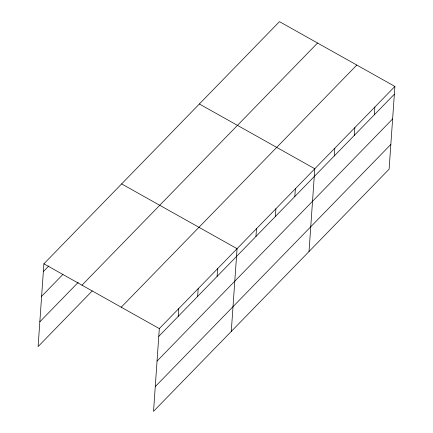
<?xml version="1.0" encoding="UTF-8"?>
<svg xmlns="http://www.w3.org/2000/svg" width="433" height="433" viewBox="0 0 433 433"><rect width="100%" height="100%" fill="white"/><g stroke="black" fill="none" stroke-linecap="round" stroke-linejoin="round"><path stroke-width="0.65" d="M394.896 86.432L159.322 328.593L153.531 411.35L389.11 169.189L394.896 86.432L279.469 21.65L43.89 263.811L38.104 346.568L92.245 290.916M178.212 316.382L178.753 308.615M197.648 296.405L198.19 288.638M217.085 276.422L217.626 268.66M231.276 331.434L237.062 248.683L121.63 183.901M255.952 236.467L256.498 228.7M275.388 216.489L275.929 208.722M294.824 196.512L295.366 188.745M309.016 251.524L314.802 168.767L199.369 103.985M334.281 155.95L334.828 148.183M354.308 135.367L354.849 127.6M374.329 114.783L374.875 107.016M43.343 271.578L48.897 265.867M41.617 296.324L62.904 274.441M39.831 321.822L78.238 282.338M81.983 285.19L317.557 43.029M121.229 307.214L356.808 65.053M158.776 336.36L394.355 94.199M157.044 361.106L392.623 118.945M155.263 386.604L390.842 144.443M43.89 263.811L159.322 328.593"/></g></svg>
